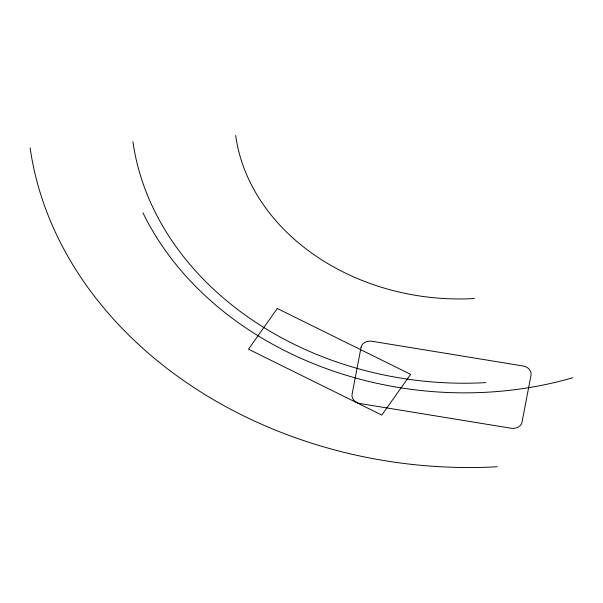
<?xml version="1.0" encoding="UTF-8"?>
<svg xmlns="http://www.w3.org/2000/svg" width="603" height="603" viewBox="0 0 603 603"><rect width="100%" height="100%" fill="white"/><g stroke="black" fill="none" stroke-linecap="round" stroke-linejoin="round"><path stroke-width="0.9" d="M474.478 298.523A215.482 174.553 6.3 0 1 235.652 135.494M497.211 466.745A422.922 342.579 6.3 0 1 30.127 147.908M572.85 377.712A330.994 268.116 6.3 0 1 142.964 212.851M485.845 382.611A319.145 258.521 6.3 0 1 132.916 141.697M361.061 347.358L352.062 394.377A9.573 7.756 6.3 0 0 360.044 403.55L511.118 428.243A9.573 7.756 6.3 0 0 522.025 422.16L531.024 375.134A9.573 7.756 6.3 0 0 523.042 365.968L371.968 341.275A9.573 7.756 6.3 0 0 361.061 347.358M277.312 308.495L248.481 349.205L381.805 415.075L410.635 374.357L277.312 308.495"/></g></svg>
